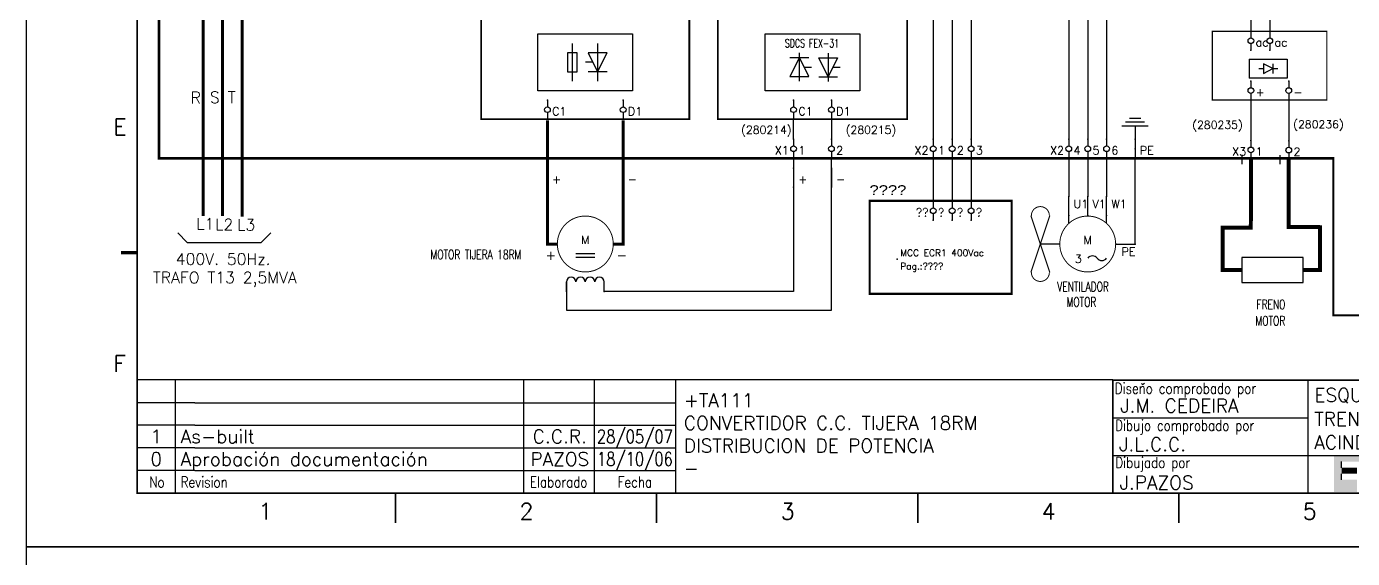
# Model space of a CAD drawing. Extents: x -4 to 416, y -4762 to 287.
# Drawn here: x -3.7 to 244.1, y -309.4 to -210 of the extents above; entities that cross this region are included whole.
import ezdxf
from ezdxf.enums import TextEntityAlignment as Align

# ---------------------------------------------------------------- set-up
doc = ezdxf.new("R2010")
doc.units = 0
doc.header["$LTSCALE"] = 10
doc.header["$MEASUREMENT"] = 0
doc.linetypes.add('DASHDOT', pattern=[1, 0.5, -0.25, 0, -0.25])
doc.linetypes.add('HIDDEN', pattern=[0.375, 0.25, -0.125])
doc.layers.get('0').update_dxf_attribs({"linetype": 'CONTINUOUS'})
for name, color, linetype in [('1', 7, 'CONTINUOUS'), ('10', 5, 'CONTINUOUS'), ('2', 7, 'CONTINUOUS'), ('8', 1, 'CONTINUOUS'), ('9', 6, 'CONTINUOUS'), ('DIBUJO', 7, 'CONTINUOUS'), ('NODE', 7, 'CONTINUOUS')]:
    doc.layers.add(name, color=color, linetype=linetype)
doc.styles.add('HELV', font='HELVBLD.SHX', dxfattribs={"width": 1.2})
doc.styles.add('LABEL', font='SIMPLEX', dxfattribs={"width": 0.8, "height": 4})
doc.styles.add('ROMANS', font='romans')
doc.styles.get("Standard").update_dxf_attribs({"font": 'simplex'})

# ---------------------------------------------------------------- blocks, each defined once
blk = doc.blocks.new('ACAD1F02')
at = {"layer": '2'}
for p, q in [((360, 150), (365, 150)), ((360, 149.03), (365, 149.03))]:
    blk.add_line(p, q, dxfattribs=at)
blk.add_lwpolyline([(355.12, 152.5, 0.25, 0.25, 1), (369.88, 152.5, 0.25, 0.25, 1)], format="xyseb", close=True, dxfattribs=at)
blk.add_text('M', height=2.15, dxfattribs=at).set_placement((362.5, 152.5), align=Align.CENTER)
blk = doc.blocks.new('NOD', base_point=(237.5, 170))
at = {"layer": 'NODE'}
blk.add_point((237.5, 170), dxfattribs=at)
blk = doc.blocks.new('$060303')
at = {"layer": '2'}
for p, q in [((0, 0), (2.5, 0)), ((0, -10), (2.5, -10))]:
    blk.add_line(p, q, dxfattribs=at)
for centre in [(2.5, -1.25), (2.5, -3.75), (2.5, -6.25), (2.5, -8.75)]:
    blk.add_arc(centre, 1.25, 270, 90, dxfattribs=at)
for p in [(0, 0), (0, -10)]:
    blk.add_blockref('NOD', p, dxfattribs=at)
at = {"layer": '8'}
for tag, p in [('1A', (1.5, -3.325)), ('2A', (1.5, -13.325))]:
    blk.add_attdef(tag, text='', height=2.15, dxfattribs=at).set_placement(p, align=Align.RIGHT)
at = {"layer": '9'}
blk.add_attdef('ID', text='', height=2.15, dxfattribs=at).set_placement((0, 1.175), align=Align.CENTER)
blk = doc.blocks.new('$$PLD12C')
for p, q in [((0, 2.5), (0, 0.75)), ((0, -0.75), (0, -2.5))]:
    blk.add_line(p, q)
at = {"layer": '2'}
blk.add_circle((0, 0), 0.75, dxfattribs=at)
for p in [(0, 2.5), (0, -2.5)]:
    blk.add_blockref('NOD', p, dxfattribs=at)
at = {"layer": '8'}
blk.add_attdef('*A', (1.25, -1.5), '', height=2.15, dxfattribs=at)
at = {"layer": '9'}
blk.add_attdef('ID', text='', height=2.15, dxfattribs=at).set_placement((-1.25, -1.5), align=Align.RIGHT)
blk = doc.blocks.new('$$PLD12')
blk.add_line((0, 2.5), (0, -2.5))
at = {"layer": '2'}
for p in [(0, 2.5), (0, -2.5)]:
    blk.add_blockref('NOD', p, dxfattribs=at)
at = {"layer": '8'}
blk.add_attdef('*A', (1.25, -1.5), '', height=2.15, dxfattribs=at)
at = {"layer": '9'}
blk.add_attdef('ID', text='', height=2.15, dxfattribs=at).set_placement((-1.25, -1.5), align=Align.RIGHT)
blk = doc.blocks.new('$$PLU21')
blk.add_line((0, -2.5), (0, 2.5))
at = {"layer": '2'}
for p in [(0, 2.5), (0, -2.5)]:
    blk.add_blockref('NOD', p, dxfattribs=at)
at = {"layer": '8'}
blk.add_attdef('*A', (1.25, -0.5), '', height=2.15, dxfattribs=at)
at = {"layer": '9'}
blk.add_attdef('ID', text='', height=2.15, dxfattribs=at).set_placement((-1.25, -0.5), align=Align.RIGHT)
blk = doc.blocks.new('$021501')
at = {"layer": '2'}
for p, q in [((0, -6), (0, 0)), ((-3.5, -6), (3.5, -6)), ((-2.5, -7), (2.5, -7)), ((-1.5, -8), (1.5, -8))]:
    blk.add_line(p, q, dxfattribs=at)
blk.add_blockref('NOD', (0, 0), dxfattribs=at)
blk = doc.blocks.new('newcajec')
at = {"layer": '1'}
for p, q in [((179.4, 20.85), (0.13, 20.85)), ((7, 20.85), (7, 0)), ((71, 20.85), (71, 0)), ((84, 20.85), (84, 0.09)), ((99, 20.85), (99, 0)), ((184.64, 20.18), (184.81, 20.01)), ((184.81, 20.01), (185.18, 20.25)), ((215.2, 20.8), (215.2, 0)), ((10.6, 16.64), (0, 16.64)), ((10.6, 16.64), (99, 16.64)), ((10.6, 12.48), (0, 12.48)), ((10.6, 12.48), (99, 12.48)), ((179.4, 13.87), (215.2, 13.87)), ((10.6, 8.32), (0, 8.32)), ((10.6, 8.32), (99, 8.32)), ((179.4, 6.93), (267.63, 6.93)), ((10.6, 4.16), (0, 4.16)), ((10.6, 4.16), (99, 4.16))]:
    blk.add_line(p, q, dxfattribs=at)
at = {"layer": '1', "const_width": 0.3}
blk.add_lwpolyline([(0, 0), (0, 272.5), (383, 272.5), (383, 0)], close=True, dxfattribs=at)
at = {"layer": '1'}
for points in [[(-2.99, 44.23, 0.6, 0.6, 0), (-0.18, 44.23, 0.6, 0.6, 0)], [(383, 20.8, 0.3, 0.3, 0), (179.4, 20.8, 0.3, 0.3, 0), (179.4, 0, 0.3, 0.3, 0)], [(47.5, -5.5, 0.3, 0.3, 0), (47.5, -0.09, 0.3, 0.3, 0)], [(95.5, -5.5, 0.3, 0.3, 0), (95.5, -0.09, 0.3, 0.3, 0)], [(143.5, -5.5, 0.3, 0.3, 0), (143.5, -0.09, 0.3, 0.3, 0)], [(191.5, -5.5, 0.3, 0.3, 0), (191.5, -0.09, 0.3, 0.3, 0)]]:
    blk.add_lwpolyline(points, format="xyseb", dxfattribs=at)
at = {"layer": '2', "color": 14}
for p, q in [((221.42, 4.69), (221.42, 5.81)), ((221.42, 2.47), (221.42, 3.58))]:
    blk.add_line(p, q, dxfattribs=at)
for points in [[(220.05, 5.81), (220.05, 6.92), (226.74, 5.81), (226.74, 6.92)], [(221.42, 2.47), (220.05, 2.47), (221.42, 5.81), (220.05, 5.81)], [(224.25, 0.24), (224.25, 2.47), (220.05, 0.24), (220.05, 2.47)], [(221.42, 4.69), (224.25, 4.69), (221.42, 3.58), (224.25, 3.58)]]:
    blk.add_solid(points, dxfattribs=at)
at = {"layer": '1', "style": 'ROMANS'}
for s, p in [('E', (-4.37, 65.84)), ('F', (-4.37, 22.34)), ('1', (22.29, -4.82)), ('2', (70.29, -4.82)), ('3', (118.29, -4.82)), ('4', (166.29, -4.82)), ('5', (214.29, -4.82))]:
    blk.add_text(s, height=3, dxfattribs=at).set_placement(p)
at = {"layer": '1', "style": 'LABEL', "width": 0.8}
for s, p in [('Diseno comprobado por', (179.73, 18.27)), ('Dibujo comprobado por', (179.81, 11.47)), ('Dibujado por', (179.83, 4.64)), ('No', (2.23, 1.05)), ('Revision', (8, 1.05))]:
    blk.add_text(s, height=2, dxfattribs=at).set_placement(p)
for s, p in [('Elaborado', (77.5, 1.05)), ('Fecha', (91.5, 1.05))]:
    blk.add_text(s, height=2, dxfattribs=at).set_placement(p, align=Align.CENTER)
at = {"layer": '10', "style": 'ROMANS'}
for tag, p in [('REV41', (3.5, 18.74)), ('REV43', (77.7, 18.74)), ('REV31', (3.5, 14.58)), ('REV33', (77.7, 14.58)), ('REV21', (3.5, 10.42)), ('REV23', (77.7, 10.42)), ('REV11', (3.5, 6.27)), ('REV13', (77.7, 6.27))]:
    blk.add_attdef(tag, text='', height=2.5, dxfattribs=at).set_placement(p, align=Align.MIDDLE)
for tag, p, height in [('REV42', (8, 17.49), 2.5), ('SHEETNAME1', (100.5, 15.83), 2.5), ('DESIGNCHECK', (180.74, 14.83), 2.5), ('DOCUMENTTYPE', (216.43, 16.8), 2.5), ('NOTA', (305.32, 15.8), 3), ('REV32', (8, 13.33), 2.5), ('OBJECT', (216.43, 12.4), 2.5), ('SHEETNAME2', (100.5, 11.67), 2.5), ('REV22', (8, 9.17), 2.5), ('SHEETNAME3', (100.5, 7.51), 2.5), ('DRAWINGCHECK', (180.53, 7.71), 2.5), ('CUSTOMER', (216.43, 8.08), 2.5), ('ORDER', (305.32, 7.3), 4.5), ('REV12', (8, 5.01), 2.5), ('SHEETNAME4', (100.5, 3.35), 2.5), ('DOCUMENT_ID', (305.32, 0.93), 4.4), ('USER', (180.63, 0.71), 2.5), ('DEPARTMENT', (271.93, 1.05), 2.5)]:
    blk.add_attdef(tag, p, '', height=height, dxfattribs=at)
for tag, width, p, p2 in [('REV44', 1.221199, (84.53, 17.49), (98.48, 17.49)), ('REV34', 1.221199, (84.53, 13.33), (98.48, 13.33)), ('REV24', 1.221199, (84.53, 9.17), (98.48, 9.17)), ('REV14', 1.221199, (84.53, 5.01), (98.48, 5.01)), ('CREATED2', 7.039915, (282.71, 1.05), (301.14, 1.05))]:
    blk.add_attdef(tag, text='', height=2.5, dxfattribs=dict(at, width=width)).set_placement(p, p2, align=Align.FIT)
for tag, p in [('SHEET', (382, 7.43)), ('NEXTSHEET', (382, 0.5))]:
    blk.add_attdef(tag, text='', height=2.5, dxfattribs=at).set_placement(p, align=Align.RIGHT)
blk = doc.blocks.new('$PP313')
at = {"layer": '2'}
blk.add_blockref('NOD', (0, 0), dxfattribs=at)
at = {"layer": '8'}
blk.add_attdef('1A', (1, -3.325), '', height=2.15, dxfattribs=at)
at = {"layer": '9'}
blk.add_attdef('ID', (1, 1), '', height=2.15, dxfattribs=at)

msp = doc.modelspace()

# ---------------------------------------------------------------- linework, layer by layer
for p, q in [((224.83, -216.12), (231.91, -216.12)), ((226.6, -217.89), (227.48, -217.89)), ((227.48, -217), (227.48, -218.77)), ((229.25, -217.89), (227.48, -217)), ((227.48, -218.77), (229.25, -217.89)), ((229.25, -217), (229.25, -218.77)), ((229.25, -217.89), (230.14, -217.89)), ((231.91, -219.65), (224.83, -219.65))]:
    msp.add_line(p, q)
at = {"layer": '2', "color": 7}
for p, q in [((165.76, -147.25), (165.76, -231.09)), ((169.3, -150.79), (169.3, -231.09)), ((172.84, -154.33), (172.84, -231.09)), ((191.09, -181.66), (191.09, -231.09)), ((194.63, -181.66), (194.63, -231.09)), ((198.16, -181.66), (198.16, -231.09)), ((91.89, -222.02), (91.89, -211.41)), ((91.89, -211.41), (109.59, -211.41)), ((109.59, -211.41), (109.59, -222.02)), ((134.36, -222.02), (134.36, -211.41)), ((134.36, -211.41), (152.05, -211.41)), ((152.05, -211.41), (152.05, -222.02)), ((224.83, -216.12), (224.83, -219.65)), ((231.91, -216.12), (231.91, -219.65)), ((109.59, -222.02), (91.89, -222.02)), ((152.05, -222.02), (134.36, -222.02)), ((225.12, -223.76), (225.12, -226.77)), ((232.19, -223.76), (232.19, -228.05)), ((139.66, -231.09), (139.66, -227.19)), ((146.74, -227.23), (146.74, -231.23)), ((225.12, -226.77), (225.12, -231.31)), ((232.19, -228.05), (232.19, -231.35)), ((139.66, -234.63), (139.66, -259.51)), ((146.74, -263.04), (146.74, -234.63)), ((165.76, -234.63), (165.76, -242.67)), ((169.3, -234.63), (169.3, -242.67)), ((172.84, -234.63), (172.84, -242.67)), ((191.09, -234.63), (191.09, -241.81)), ((194.63, -234.63), (194.63, -241.81)), ((198.16, -234.63), (198.16, -241.81)), ((203.47, -250.66), (203.47, -234.63)), ((223.45, -234.02), (223.45, -235.75)), ((230.53, -234.06), (230.53, -235.75)), ((26.35, -250.38), (24.57, -248.6)), ((40.16, -250.38), (41.95, -248.6)), ((26.35, -250.38), (40.16, -250.38)), ((199.93, -250.66), (203.47, -250.66)), ((97.2, -257.74), (97.2, -263.04)), ((139.66, -259.51), (104.28, -259.51)), ((97.2, -263.04), (146.74, -263.04))]:
    msp.add_line(p, q, dxfattribs=at)
at = {"layer": '2'}
for p, q in [((225.12, -206.6), (225.12, -210.91)), ((228.65, -206.6), (228.65, -210.92)), ((97.44, -214.95), (97.44, -218.48)), ((99.21, -214.95), (97.44, -214.95)), ((98.33, -220.25), (98.33, -213.18)), ((99.21, -218.48), (99.21, -214.95)), ((101.27, -214.95), (103.04, -218.48)), ((104.81, -214.95), (101.27, -214.95)), ((103.04, -213.18), (103.04, -220.25)), ((103.04, -218.48), (104.81, -214.95)), ((140.74, -220.25), (140.74, -214.95)), ((146.13, -214.99), (146.13, -220.29)), ((102.1, -216.68), (100.79, -216.68)), ((138.97, -215.83), (142.51, -215.83)), ((140.74, -215.83), (138.97, -219.37)), ((142.51, -219.37), (140.74, -215.83)), ((141.68, -217.64), (142.99, -217.64)), ((144.36, -215.87), (147.9, -215.87)), ((146.13, -219.41), (144.36, -215.87)), ((147.9, -215.87), (146.13, -219.41)), ((147.07, -217.6), (148.38, -217.6)), ((97.44, -218.48), (99.21, -218.48)), ((104.81, -218.48), (101.27, -218.48)), ((138.97, -219.37), (142.51, -219.37)), ((144.36, -219.41), (147.9, -219.41)), ((191.09, -246.7), (191.09, -243.58)), ((194.63, -245.35), (194.63, -243.58)), ((198.16, -246.7), (198.16, -243.58)), ((234.88, -253.17), (223.45, -253.17)), ((223.45, -253.17), (223.45, -257.84)), ((234.88, -257.84), (234.88, -253.17)), ((223.45, -257.84), (234.88, -257.84))]:
    msp.add_line(p, q, dxfattribs=at)
at = {"layer": '2', "color": 3, "linetype": 'DASHDOT'}
for points in [[(401.1, -263.99, 0.354, 0.354, 0), (240.53, -263.99, 0.354, 0.354, 0), (240.53, -234.63, 0.495, 0.495, 0), (21.08, -234.63, 0.495, 0.495, 0), (21.08, -32.31, 0.495, 0.495, 0)], [(153.88, -242.59, 0.404, 0.404, 0), (180.43, -242.59, 0.404, 0.404, 0), (180.43, -259.96, 0.404, 0.404, 0), (153.88, -259.96, 0.404, 0.404, 0), (153.88, -242.59, 0.404, 0.404, 0)]]:
    msp.add_lwpolyline(points, format="xyseb", dxfattribs=at)
at = {"layer": '2', "const_width": 0.566}
for points in [[(29.32, -245.44), (29.32, -45.32)], [(32.96, -245.44), (32.96, -48.58)], [(36.61, -245.58), (36.61, -52.37)]]:
    msp.add_lwpolyline(points, dxfattribs=at)
at = {"layer": '2', "color": 7}
for points in [[(81.28, -227.33, 0.354, 0.354, 0), (120.2, -227.33, 0.354, 0.354, 0), (120.2, -206.1, 0.354, 0.354, 0), (81.28, -206.1, 0.354, 0.354, 0), (81.28, -227.33, 0.354, 0.354, 0)], [(125.51, -227.33, 0.354, 0.354, 0), (160.89, -227.33, 0.354, 0.354, 0), (160.89, -206.1, 0.354, 0.354, 0), (125.51, -206.1, 0.354, 0.354, 0), (125.51, -227.33, 0.354, 0.354, 0)], [(217.92, -223.76, 0.214, 0.214, 0), (239.32, -223.76, 0.214, 0.214, 0), (239.32, -210.92, 0.214, 0.214, 0), (217.92, -210.92, 0.214, 0.214, 0), (217.92, -223.76, 0.214, 0.214, 0)], [(95.43, -250.66, 0.566, 0.566, 0), (93.66, -250.66, 0.566, 0.566, 0), (93.66, -227.55, 0.566, 0.566, 0)], [(106.05, -250.66, 0.566, 0.566, 0), (107.82, -250.66, 0.566, 0.566, 0), (107.82, -227.55, 0.566, 0.566, 0)]]:
    msp.add_lwpolyline(points, format="xyseb", dxfattribs=at)
at = {"layer": '2', "color": 7, "const_width": 0.747}
for points in [[(220.18, -247.6), (225.11, -247.6), (225.12, -234.67)], [(238.04, -247.51), (232.18, -247.51), (232.18, -234.66)], [(223.45, -255.51), (219.83, -255.51), (219.83, -247.21)], [(234.88, -255.51), (238.04, -255.51), (238.04, -247.18)]]:
    msp.add_lwpolyline(points, dxfattribs=at)
at = {"layer": '2'}
for points in [[(184.01, -245.35, 0.212, 0.212, 0), (187.55, -255.97, 0.212, 0.212, 0)], [(187.55, -245.35, 0.212, 0.212, 0), (184.01, -255.97, 0.212, 0.212, 0)], [(184.1, -245.35, 0.177, 0.177, -0.414214), (185.78, -243.67, 0.177, 0.177, -0.414214), (187.46, -245.35, 0.177, 0.177, -1)], [(184.1, -255.97, 0.177, 0.177, 0.414214), (185.78, -257.65, 0.177, 0.177, 0.414214), (187.46, -255.97, 0.177, 0.177, 1)]]:
    msp.add_lwpolyline(points, format="xyseb", dxfattribs=at)
msp.add_lwpolyline([(189.41, -250.66, 0.177, 0.177, 1), (199.85, -250.66, 0.177, 0.177, 1)], format="xyseb", close=True, dxfattribs=at)
at = {"layer": '2', "linetype": 'HIDDEN'}
msp.add_lwpolyline([(185.78, -250.66, 0.212, 0.212, 0), (189.32, -250.66, 0.212, 0.212, 0)], format="xyseb", dxfattribs=at)
at = {"layer": '2'}
for centre, start, end in [((195.51, -253.98), 36.8699, 143.1301), ((197.28, -252.65), 216.8699, 323.1301)]:
    msp.add_arc(centre, 1.11, start, end, dxfattribs=at)
at = {"layer": 'DIBUJO'}
for points in [[(-3.68, -10.24), (416.32, -10.24), (416.32, -307.24), (-3.68, -307.24), (-3.68, -10.24)], [(-3.68, -307.24), (416.32, -307.24), (416.32, -604.24), (-3.68, -604.24), (-3.68, -307.24)]]:
    msp.add_lwpolyline(points, dxfattribs=at)

# ---------------------------------------------------------------- block references
at = {"layer": '2', "color": 7}
ref = msp.add_blockref('newcajec', (17, -297.22), dxfattribs=dict(at, xscale=1.016442892079945, yscale=1.016442892079945, zscale=1.016442892079945))
ref.add_attrib('REV24', '28/05/07', dxfattribs={"layer": '10', "height": 2.541, "style": 'ROMANS', "width": 0.728168}).set_placement((102.91, -287.89), (117.1, -287.89), align=Align.FIT)
ref.add_attrib('SHEETNAME3', 'DISTRIBUCION DE POTENCIA', (119.15, -289.59), dxfattribs={"layer": '10', "height": 2.5411, "style": 'ROMANS'})
ref.add_attrib('SHEETNAME2', 'CONVERTIDOR C.C. TIJERA 18RM', (119.15, -285.36), dxfattribs={"layer": '10', "height": 2.5411, "style": 'ROMANS'})
ref.add_attrib('SHEETNAME1', '+TA111', (119.15, -281.13), dxfattribs={"layer": '10', "height": 2.541, "style": 'ROMANS'})
ref.add_attrib('USER', 'J.PAZOS', (200.6, -296.5), dxfattribs={"layer": '10', "height": 2.541, "style": 'ROMANS'})
ref.add_attrib('DRAWINGCHECK', 'J.L.C.C.', (200.5, -289.38), dxfattribs={"layer": '10', "height": 2.541, "style": 'ROMANS'})
ref.add_attrib('DESIGNCHECK', 'J.M. CEDEIRA', (200.71, -282.14), dxfattribs={"layer": '10', "height": 2.5411, "style": 'ROMANS'})
ref.add_attrib('REV22', 'As-built', (25.13, -287.89), dxfattribs={"layer": '10', "height": 2.541, "style": 'ROMANS'})
ref.add_attrib('REV12', 'Aprobación documentación', (25.13, -292.12), dxfattribs={"layer": '10', "height": 2.5411, "style": 'ROMANS'})
ref.add_attrib('REV21', '1', dxfattribs={"layer": '10', "height": 2.54, "style": 'ROMANS'}).set_placement((20.56, -286.62), align=Align.MIDDLE)
ref.add_attrib('REV11', '0', dxfattribs={"layer": '10', "height": 2.54, "style": 'ROMANS'}).set_placement((20.56, -290.85), align=Align.MIDDLE)
ref.add_attrib('SHEETNAME4', '-', (119.15, -293.82), dxfattribs={"layer": '10', "height": 2.54, "style": 'ROMANS'})
ref.add_attrib('REV14', '18/10/06', dxfattribs={"layer": '10', "height": 2.541, "style": 'ROMANS', "width": 0.728168}).set_placement((102.91, -292.12), (117.1, -292.12), align=Align.FIT)
ref.add_attrib('REV23', 'C.C.R.', dxfattribs={"layer": '10', "height": 2.541, "style": 'ROMANS'}).set_placement((95.98, -286.62), align=Align.MIDDLE)
ref.add_attrib('REV13', 'PAZOS', dxfattribs={"layer": '10', "height": 2.541, "style": 'ROMANS'}).set_placement((95.98, -290.85), align=Align.MIDDLE)
ref.add_attrib('CUSTOMER', 'ACINDAR', (236.99, -289), dxfattribs={"layer": '10', "height": 2.541, "style": 'ROMANS'})
ref.add_attrib('OBJECT', 'TREN DE ROLLOS Y BARRAS', (236.99, -284.61), dxfattribs={"layer": '10', "height": 2.5411, "style": 'ROMANS'})
ref.add_attrib('DOCUMENTTYPE', 'ESQUEMA ELECTRICO', (236.99, -280.14), dxfattribs={"layer": '10', "height": 2.5411, "style": 'ROMANS'})
at = {"layer": '2', "color": 7, "xscale": 0.7077029702969915, "yscale": 0.7077029702969915, "zscale": 0.7077029702969915}
for name, p, values in [('$$PLD12C', (225.12, -212.68), {'*A': 'ac'}), ('$$PLD12C', (228.65, -212.69), {'*A': 'ac'}), ('$$PLD12C', (225.12, -221.99), {'*A': '+'}), ('$$PLD12C', (232.19, -221.99), {'*A': '-'}), ('$$PLD12C', (93.66, -225.56), {'*A': 'C1'}), ('$$PLD12C', (107.82, -225.56), {'*A': 'D1'}), ('$$PLD12C', (139.66, -225.56), {'*A': 'C1'}), ('$$PLD12C', (146.74, -225.56), {'*A': 'D1'}), ('$$PLD12C', (139.66, -232.86), {'ID': 'X1', '*A': '1'}), ('$$PLD12C', (146.74, -232.86), {'*A': '2'}), ('$$PLD12C', (165.76, -232.86), {'ID': 'X2', '*A': '1'}), ('$$PLD12C', (169.3, -232.86), {'*A': '2'}), ('$$PLD12C', (172.84, -232.86), {'*A': '3'}), ('$$PLD12C', (191.09, -232.86), {'ID': 'X2', '*A': '4'}), ('$$PLD12C', (194.63, -232.86), {'*A': '5'}), ('$$PLD12C', (198.16, -232.86), {'*A': '6'}), ('$$PLD12', (203.47, -232.86), {'*A': 'PE'}), ('$$PLD12C', (225.12, -233.08), {'ID': 'X3', '*A': '1'}), ('$$PLD12C', (232.19, -233.12), {'*A': '2'}), ('$$PLD12', (93.66, -238.28), {'*A': '+'}), ('$$PLD12', (107.82, -238.28), {'*A': '-'}), ('$$PLD12', (139.66, -238.28), {'*A': '+'}), ('$$PLD12', (146.74, -238.28), {'*A': '-'}), ('$$PLD12C', (165.76, -244.44), {'ID': '??', '*A': '?'}), ('$$PLD12C', (169.3, -244.44), {'*A': '?'}), ('$$PLD12C', (172.84, -244.44), {'*A': '?'}), ('$$PLU21', (191.09, -243.58), {'*A': 'U1'}), ('$$PLU21', (194.63, -243.58), {'*A': 'V1'}), ('$$PLU21', (198.16, -243.58), {'*A': 'W1'})]:
    msp.add_blockref(name, p, dxfattribs=at).add_auto_attribs(values)
at = {"layer": '2', "color": 7, "xscale": 0.7077029702969915, "yscale": 0.7077029702969915, "zscale": 0.7077029702969915, "rotation": 180}
msp.add_blockref('$021501', (203.47, -232.86), dxfattribs=at)
at = {"layer": '2', "color": 7, "xscale": 0.7077029702969915, "yscale": 0.7077029702969915, "zscale": 0.7077029702969915}
msp.add_blockref('ACAD1F02', (-155.8, -358.58), dxfattribs=at)
at = {"layer": '2', "xscale": 0.577839475247507, "yscale": 0.577839475247507, "zscale": 0.577839475247507}
msp.add_blockref('$PP313', (159.01, -253.51), dxfattribs=at).add_auto_attribs({'ID': 'MCC ECR1 400Vac', '1A': 'Pag.:????'})
at = {"layer": '2', "color": 7}
ref = msp.add_blockref('$$PLU21', (201.7, -250.66), dxfattribs=dict(at, xscale=0.7077029702969915, yscale=0.7077029702969915, zscale=0.7077029702969915, rotation=270))
ref.add_attrib('*A', 'PE', (200.93, -252.85), dxfattribs={"layer": '8', "height": 1.522})
at = {"layer": '2', "xscale": 0.7077029702969915, "yscale": 0.7077029702969915, "zscale": 0.7077029702969915, "rotation": 90}
msp.add_blockref('$060303', (97.2, -259.51), dxfattribs=at)

# ---------------------------------------------------------------- texts
at = {"layer": '2', "color": 6, "style": 'ROMANS', "width": 0.7}
msp.add_text('SDCS FEX-31', height=1.5286, dxfattribs=at).set_placement((138.04, -213.92))
at = {"layer": '2', "color": 6}
for s, height, p in [('R', 2.14, (27, -224.38)), ('S', 2.14, (30.6, -224.33)), ('T', 2.14, (33.93, -224.32)), ('(280235)', 1.486, (214.17, -229.14)), ('(280236)', 1.486, (233.04, -229.04)), ('(280214)', 1.486, (129.87, -230.07)), ('(280215)', 1.486, (149.41, -230.07)), ('L1', 2.14, (28.03, -247.96)), ('L2', 2.14, (31.56, -248.1)), ('L3', 2.14, (35.67, -248.15)), ('400V. 50Hz.', 2.1401, (24.22, -254.54)), ('TRAFO T13 2,5MVA', 2.1401, (19.95, -257.99))]:
    msp.add_text(s, height=height, dxfattribs=at).set_placement(p)
at = {"layer": '2', "style": 'HELV', "width": 1.2}
msp.add_text('????', height=1.849, dxfattribs=at).set_placement((153.85, -241.52))
at = {"layer": '2'}
for s, p in [('M', (194.63, -250.66)), ('3', (192.86, -254.2))]:
    msp.add_text(s, height=1.52, dxfattribs=at).set_placement(p, align=Align.CENTER)
at = {"layer": '2', "color": 7, "style": 'ROMANS', "width": 0.7}
msp.add_text('MOTOR TIJERA 18RM', height=1.7693, dxfattribs=at).set_placement((80.3, -253.52), align=Align.CENTER)
at = {"layer": '2', "color": 7, "style": 'ROMANS'}
for s, p in [('+', (93.29, -253.63)), ('-', (106.57, -253.63))]:
    msp.add_text(s, height=1.77, dxfattribs=at).set_placement(p)
at = {"layer": '2', "color": 7, "style": 'ROMANS', "width": 0.7}
for s, p in [('VENTILADOR', (188.92, -259.51)), ('MOTOR', (190.68, -262.37)), ('FRENO', (226.16, -262.83)), ('MOTOR', (225.97, -265.89))]:
    msp.add_text(s, height=1.769, dxfattribs=at).set_placement(p)

doc.saveas('drawing.dxf')
